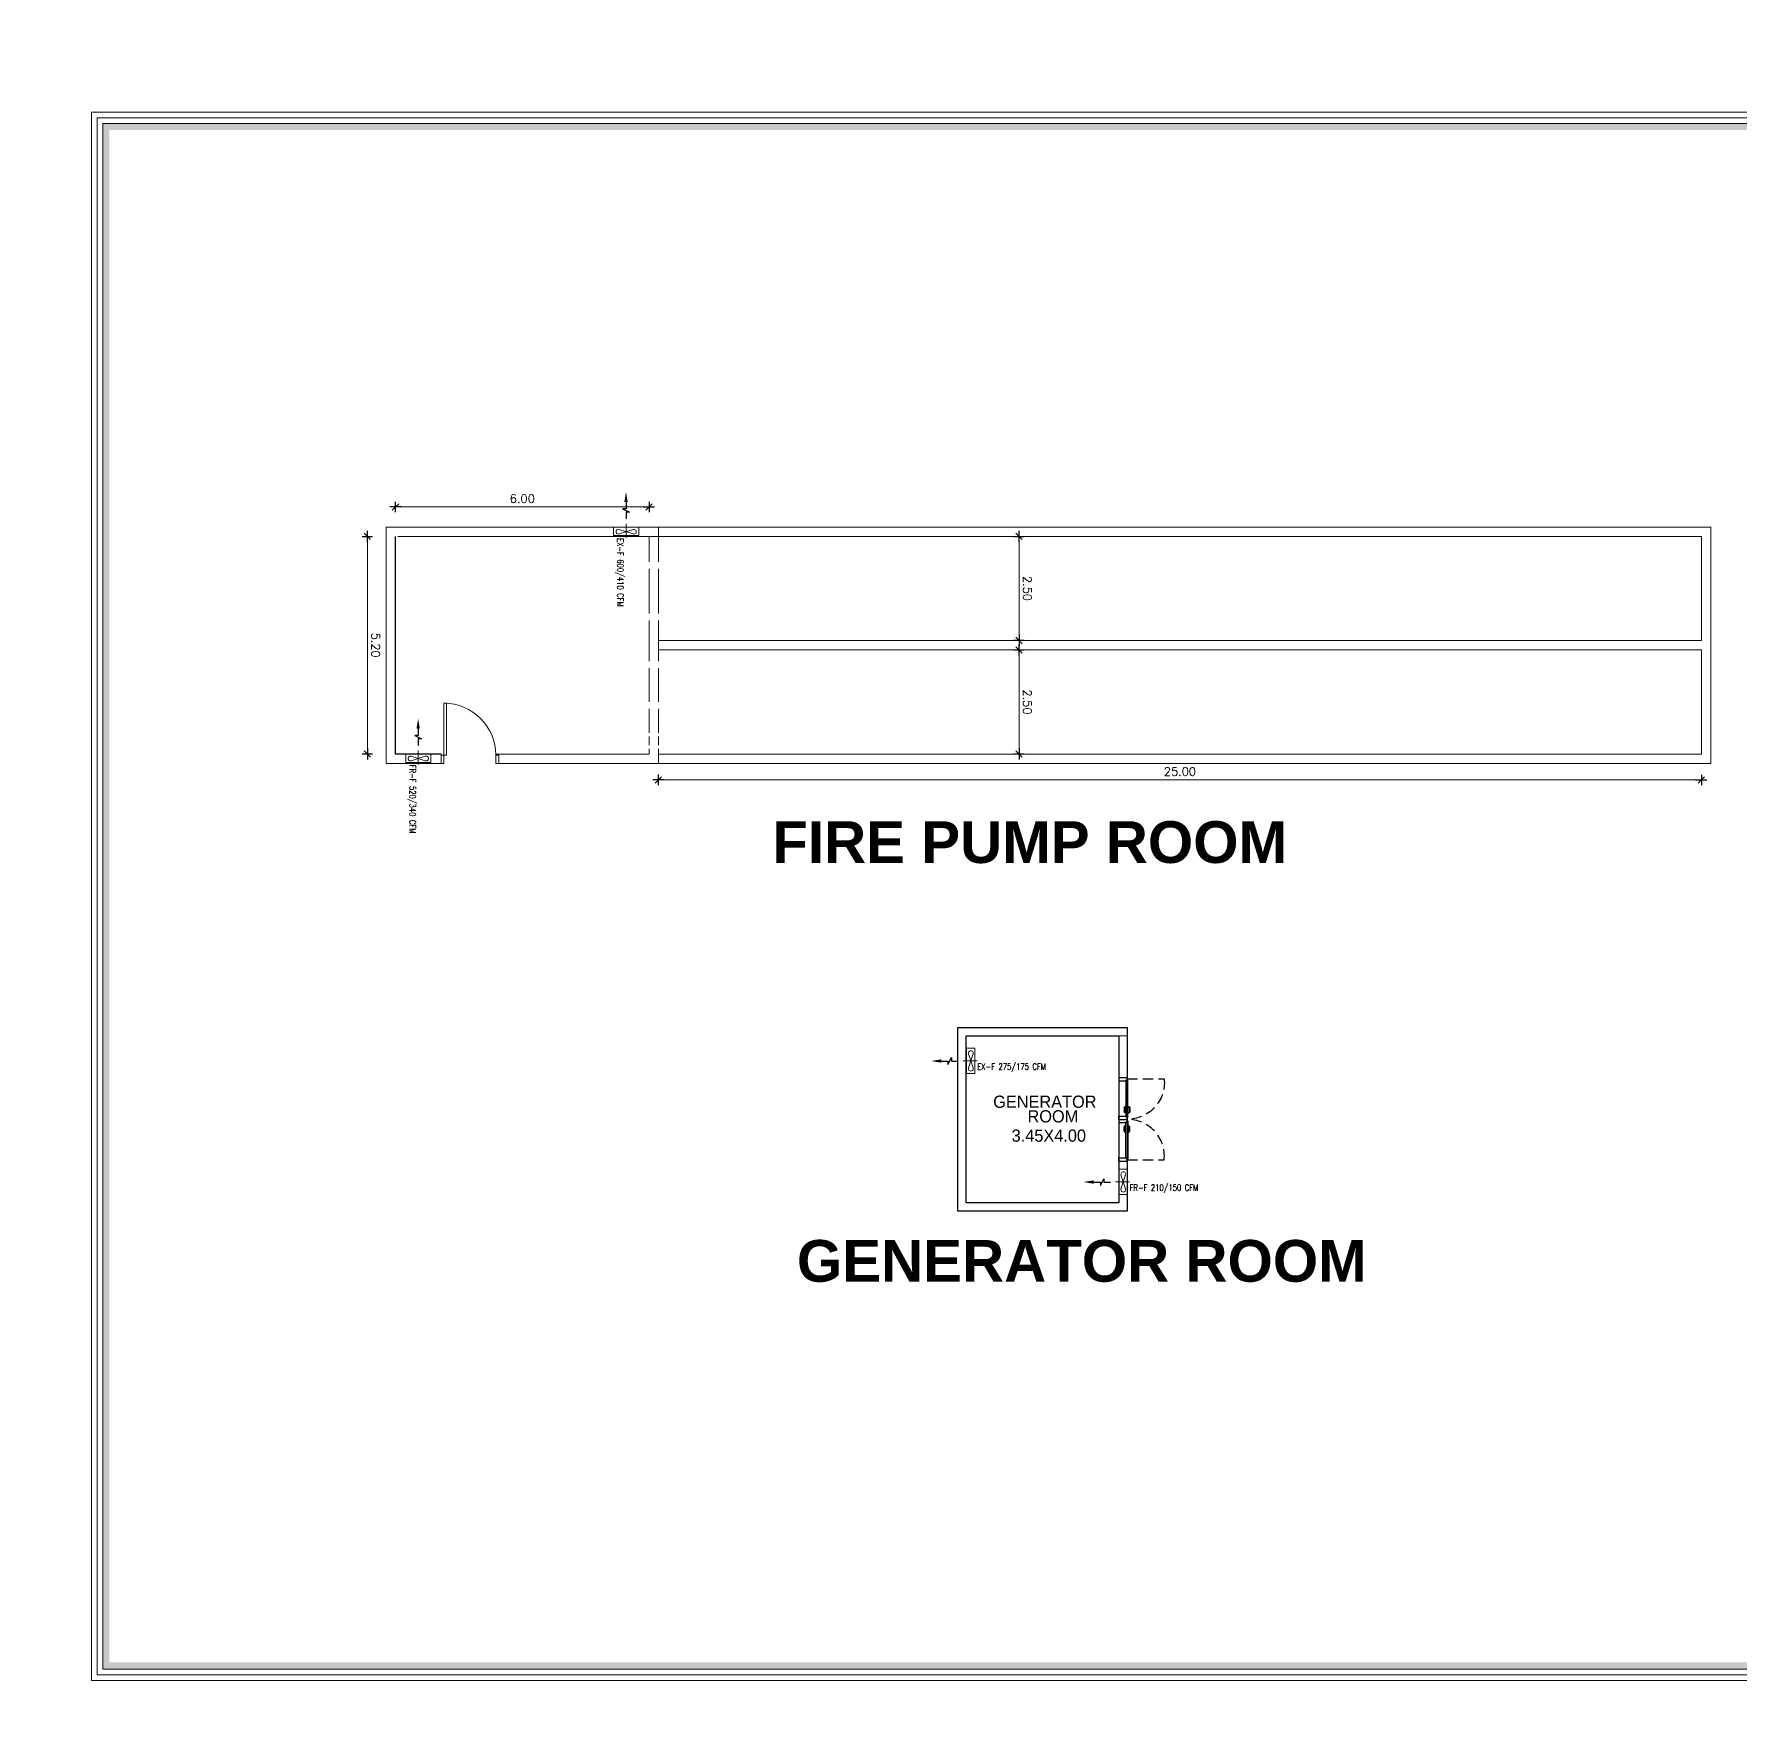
# Model space of a CAD drawing. Header units: inches. Extents: x -68096 to 69834, y -16833 to 17650.
# Drawn here: x 746.9 to 910.5, y -718.7 to -558 of the extents above; entities that cross this region are included whole.
import ezdxf
from ezdxf.enums import TextEntityAlignment as Align

# ---------------------------------------------------------------- set-up
doc = ezdxf.new("R2010")
doc.units = ezdxf.units.IN
doc.header["$MEASUREMENT"] = 0
doc.linetypes.add('HIDDEN', pattern=[0.375, 0.25, -0.125])
for name, color, linetype in [('A-TEXT', 3, 'Continuous'), ('FF-TEXT', 7, 'Continuous'), ('FIRE FIGHITNG SYSTEM', 7, 'Continuous'), ('M-EXTDUCT', 150, 'Continuous'), ('M500G_GEN', 2, 'Continuous'), ('PROSPETTI', 252, 'Continuous'), ('QCD TITLE A', 7, 'Continuous'), ('tem', 2, 'Continuous'), ('wall plan', 40, 'Continuous'), ('WIN', 1, 'Continuous')]:
    doc.layers.add(name, color=color, linetype=linetype)
doc.layers.add('MV', color=1, linetype='Continuous', plot=False)
for name, color, linetype, lineweight in [('X1$0$A-DOOR', 31, 'Continuous', 13), ('X1$0$A-DOOR-FRAM', 31, 'Continuous', 20), ('X1$0$A-WALL', 113, 'Continuous', 13)]:
    doc.layers.add(name, color=color, linetype=linetype, lineweight=lineweight)
doc.styles.add('ARIAL_5', font='arialbd.ttf', dxfattribs={"height": 5})
doc.styles.add('Browallia', font='')
doc.styles.add('ROMANS', font='romans.shx')
doc.styles.get('Browallia').set_extended_font_data('BrowalliaUPC')
doc.dimstyles.new('100', dxfattribs={"dimtxt": 0.2, "dimasz": 0.035, "dimexe": 0, "dimexo": 0, "dimgap": 0.1, "dimtad": 1, "dimzin": 0, "dimdsep": 46, "dimtxsty": 'ROMANS', "dimblk": 'J2', "dimblk1": 'J2', "dimblk2": 'J2', "dimsah": 1, "dimcen": 0, "dimse1": 1, "dimse2": 1, "dimclrd": 1, "dimclre": 1, "dimclrt": 6, "dimadec": 0, "dimazin": 0, "dimtfac": 0.9, "dimtix": 1, "dimtmove": 2, "dimatfit": 3, "dimldrblk": 'J2', "dimfxl": 1, "dimtolj": 1, "dimtzin": 0, "dimarcsym": 0})

# ---------------------------------------------------------------- blocks, each defined once
blk = doc.blocks.new('J2')
for p, q in [((-4, 0), (0, 0)), ((-2.2, -2.2), (2.2, 2.2)), ((0, 3.5), (0, -3.6)), ((0, 0), (3.8, 0))]:
    blk.add_line(p, q)
blk = doc.blocks.new('*D226')
at = {"color": 1, "lineweight": -2, "transparency": 16777216}
blk.add_line((1065.978, -604.653), (1060.833, -604.653), dxfattribs=at)
at = {"layer": 'Defpoints', "color": 0, "transparency": 16777216}
for p in [(1060.798, -603.978), (1066.013, -603.978), (1060.798, -604.653)]:
    blk.add_point(p, dxfattribs=at)
at = {"color": 1, "lineweight": -2, "transparency": 16777216, "xscale": 0.035, "yscale": 0.035, "zscale": 0.035, "rotation": 180}
blk.add_blockref('J2', (1060.798, -604.653), dxfattribs=at)
at = {"color": 1, "lineweight": -2, "transparency": 16777216, "xscale": 0.035, "yscale": 0.035, "zscale": 0.035}
blk.add_blockref('J2', (1066.013, -604.653), dxfattribs=at)
at = {"color": 6, "transparency": 16777216, "insert": (1063.405, -604.453), "char_height": 0.2, "attachment_point": 5, "style": 'ROMANS'}
blk.add_mtext('\\A1;5.20', dxfattribs=at)
blk = doc.blocks.new('*D227')
at = {"color": 1, "lineweight": -2, "transparency": 16777216}
blk.add_line((1060.092, -603.943), (1060.092, -597.937), dxfattribs=at)
at = {"layer": 'Defpoints', "color": 0, "transparency": 16777216}
for p in [(1060.092, -597.902), (1060.798, -597.902), (1060.798, -603.978)]:
    blk.add_point(p, dxfattribs=at)
at = {"color": 1, "lineweight": -2, "transparency": 16777216, "xscale": 0.035, "yscale": 0.035, "zscale": 0.035}
for p, rotation in [((1060.092, -597.902), 90), ((1060.092, -603.978), 270)]:
    blk.add_blockref('J2', p, dxfattribs=dict(at, rotation=rotation))
at = {"color": 6, "transparency": 16777216, "insert": (1059.892, -600.94), "char_height": 0.2, "attachment_point": 5, "rotation": 90, "style": 'ROMANS'}
blk.add_mtext('\\A1;6.00', dxfattribs=at)
blk = doc.blocks.new('*D229')
at = {"color": 1, "lineweight": -2, "transparency": 16777216}
blk.add_line((1060.833, -589.033), (1063.257, -589.033), dxfattribs=at)
at = {"layer": 'Defpoints', "color": 0, "transparency": 16777216}
for p in [(1060.798, -572.676), (1063.292, -572.676), (1063.292, -589.033)]:
    blk.add_point(p, dxfattribs=at)
at = {"color": 1, "lineweight": -2, "transparency": 16777216, "xscale": 0.035, "yscale": 0.035, "zscale": 0.035, "rotation": 180}
blk.add_blockref('J2', (1060.798, -589.033), dxfattribs=at)
at = {"color": 1, "lineweight": -2, "transparency": 16777216, "xscale": 0.035, "yscale": 0.035, "zscale": 0.035}
blk.add_blockref('J2', (1063.292, -589.033), dxfattribs=at)
at = {"color": 6, "transparency": 16777216, "insert": (1062.045, -588.833), "char_height": 0.2, "attachment_point": 5, "style": 'ROMANS'}
blk.add_mtext('\\A1;2.50', dxfattribs=at)
blk = doc.blocks.new('*D233')
at = {"color": 1, "lineweight": -2, "transparency": 16777216}
blk.add_line((1063.554, -589.033), (1065.978, -589.033), dxfattribs=at)
at = {"layer": 'Defpoints', "color": 0, "transparency": 16777216}
for p in [(1063.519, -572.676), (1066.013, -572.676), (1066.013, -589.033)]:
    blk.add_point(p, dxfattribs=at)
at = {"color": 1, "lineweight": -2, "transparency": 16777216, "xscale": 0.035, "yscale": 0.035, "zscale": 0.035, "rotation": 180}
blk.add_blockref('J2', (1063.519, -589.033), dxfattribs=at)
at = {"color": 1, "lineweight": -2, "transparency": 16777216, "xscale": 0.035, "yscale": 0.035, "zscale": 0.035}
blk.add_blockref('J2', (1066.013, -589.033), dxfattribs=at)
at = {"color": 6, "transparency": 16777216, "insert": (1064.766, -588.833), "char_height": 0.2, "attachment_point": 5, "style": 'ROMANS'}
blk.add_mtext('\\A1;2.50', dxfattribs=at)
blk = doc.blocks.new('*D230')
at = {"color": 1, "lineweight": -2, "transparency": 16777216}
blk.add_line((1066.634, -597.641), (1066.634, -572.711), dxfattribs=at)
at = {"layer": 'Defpoints', "color": 0, "transparency": 16777216}
for p in [(1066.013, -572.676), (1066.634, -572.676), (1066.013, -597.676)]:
    blk.add_point(p, dxfattribs=at)
at = {"color": 1, "lineweight": -2, "transparency": 16777216, "xscale": 0.035, "yscale": 0.035, "zscale": 0.035}
for p, rotation in [((1066.634, -572.676), 90), ((1066.634, -597.676), 270)]:
    blk.add_blockref('J2', p, dxfattribs=dict(at, rotation=rotation))
at = {"color": 6, "transparency": 16777216, "insert": (1066.434, -585.176), "char_height": 0.2, "attachment_point": 5, "rotation": 90, "style": 'ROMANS'}
blk.add_mtext('\\A1;25.00', dxfattribs=at)
blk = doc.blocks.new('2D_RAirFlow')
at = {"color": 32}
blk.add_lwpolyline([(0, -4), (0, -6), (1, -6), (-1, -7), (0, -7), (0, -9)], dxfattribs=at)
blk.add_solid([(-0.5, -4), (0, -1), (0.5, -4)], dxfattribs=at)
blk = doc.blocks.new('121')
at = {"layer": 'M500G_GEN', "color": 6, "lineweight": 0}
for p, q in [((-135, 2), (-472, 111)), ((-472, 2), (-135, 111))]:
    blk.add_line(p, q, dxfattribs=at)
for centre, start, end in [((-489, 56), 72.0798, 287.9202), ((-117, 56), 252.0798, 107.9202)]:
    blk.add_arc(centre, 57.3, start, end, dxfattribs=at)
at = {"layer": 'MV', "color": 6, "lineweight": 0}
blk.add_line((-303, -92), (-303, 244), dxfattribs=at)
at = {"layer": 'MV', "color": 5, "linetype": 'ByBlock', "lineweight": 0}
blk.add_lwpolyline([(-606, 162), (0, 162), (0, -38), (-606, -38)], close=True, dxfattribs=at)
at = {"layer": 'M-EXTDUCT', "color": 5, "lineweight": 0, "xscale": -80.82278193060236, "yscale": 80.82278193060236, "zscale": 80.82278193060236}
blk.add_blockref('2D_RAirFlow', (-306, 1091), dxfattribs=at)
blk = doc.blocks.new('do1')
at = {"color": 155, "linetype": 'HIDDEN'}
blk.add_line((0.968, 0.2), (0.968, 1.086), dxfattribs=at)
blk.add_arc((0.883, 0.207), 0.883, 84.5031, 180.4234, dxfattribs=at)
at = {"layer": 'PROSPETTI'}
for p, q in [((0, 0), (0, 0.2)), ((0, 0.2), (0.064, 0.2)), ((0, 0), (0.074, 0)), ((0.032, 0.211), (0.032, 0.2)), ((0.053, 0.216), (0.947, 0.216)), ((0.053, 0.216), (0.053, 0.2)), ((0.064, 0.2), (0.053, 0.2)), ((0.064, 0.168), (0.064, 0.2)), ((0.064, 0.2), (0.064, 0.168)), ((0.064, 0.168), (0.074, 0.168)), ((0.936, 0.168), (0.074, 0.168)), ((0.074, 0), (0.074, 0.168)), ((0.146, 0.216), (0.146, 0.221)), ((0.175, 0.221), (0.146, 0.221)), ((0.146, 0.168), (0.146, 0.163)), ((0.175, 0.163), (0.146, 0.163)), ((0.156, 0.221), (0.156, 0.237)), ((0.156, 0.163), (0.156, 0.147)), ((0.166, 0.221), (0.166, 0.237)), ((0.166, 0.163), (0.166, 0.147)), ((0.175, 0.216), (0.175, 0.221)), ((0.175, 0.168), (0.175, 0.163)), ((0.283, 0.259), (0.177, 0.259)), ((0.283, 0.248), (0.177, 0.248)), ((0.283, 0.136), (0.177, 0.136)), ((0.283, 0.126), (0.177, 0.126)), ((0.926, 0), (0.926, 0.168)), ((0.936, 0.168), (0.926, 0.168)), ((1, 0), (0.926, 0)), ((0.936, 0.2), (0.947, 0.2)), ((0.936, 0.2), (0.936, 0.168)), ((0.936, 0.168), (0.936, 0.2)), ((1, 0.2), (0.936, 0.2)), ((0.947, 0.216), (0.947, 0.2)), ((1, 0), (1, 0.2))]:
    blk.add_line(p, q, dxfattribs=at)
blk.add_circle((0.044, 0.208), 0.00798, dxfattribs=at)
for centre, radius, start, end in [((0.177, 0.237), 0.0213, 90, 180), ((0.177, 0.147), 0.0213, 180, 270), ((0.177, 0.237), 0.0106, 90, 180), ((0.177, 0.147), 0.0106, 180, 270), ((0.283, 0.237), 0.0213, 0, 90), ((0.283, 0.237), 0.0106, 0, 90), ((0.283, 0.147), 0.0106, 270, 0), ((0.283, 0.147), 0.0213, 270, 0), ((0.299, 0.238), 0.00534, 184.9677, 355.0323), ((0.299, 0.146), 0.00534, 4.9677, 175.0323)]:
    blk.add_arc(centre, radius, start, end, dxfattribs=at)
blk = doc.blocks.new('HNHNH')
at = {"color": 251, "lineweight": 0, "true_color": 0x636466}
for p, q in [((819.342, -669.274), (815.891, -669.274)), ((819.342, -669.274), (815.891, -669.274)), ((819.342, -669.471), (815.682, -669.471)), ((819.342, -669.471), (815.682, -669.471)), ((819.342, -670.471), (819.542, -670.471)), ((819.342, -672.471), (819.542, -672.471))]:
    blk.add_line(p, q, dxfattribs=at)
at = {"color": 7, "lineweight": 0}
for p, q in [((819.542, -669.471), (815.682, -669.471)), ((819.342, -670.471), (819.342, -669.471)), ((819.542, -670.672), (819.542, -669.471)), ((819.342, -673.471), (819.342, -672.471)), ((819.542, -673.671), (819.542, -672.471)), ((819.542, -673.671), (815.691, -673.671)), ((819.342, -673.471), (815.891, -673.471))]:
    blk.add_line(p, q, dxfattribs=at)
at = {"color": 7}
for points in [[(815.482, -669.271), (819.542, -669.271), (819.542, -673.671), (815.482, -673.671)], [(815.682, -669.471), (819.342, -669.471), (819.342, -673.471), (815.682, -673.471)]]:
    blk.add_lwpolyline(points, close=True, dxfattribs=at)
at = {"layer": 'tem', "color": 5, "lineweight": 0, "xscale": 0.001, "yscale": 0.001, "zscale": 0.001, "rotation": 90.00000000000173}
for p in [(815.852, -669.767), (819.504, -672.668)]:
    blk.add_blockref('121', p, dxfattribs=at)
at = {"layer": 'wall plan', "color": 251, "lineweight": 0, "true_color": 0x636466, "xscale": -1, "rotation": 270}
blk.add_blockref('do1', (819.342, -671.471), dxfattribs=at)
at = {"layer": 'wall plan', "color": 251, "lineweight": 0, "true_color": 0x636466, "rotation": 270}
blk.add_blockref('do1', (819.342, -671.471), dxfattribs=at)
at = {"layer": 'A-TEXT', "color": 251, "linetype": 'ByBlock', "lineweight": 0, "true_color": 0x636466, "style": 'Browallia'}
for s, p in [('GENERATOR', (817.568, -671.195)), (' ROOM', (817.706, -671.544)), ('3.45X4.00', (817.663, -672.007))]:
    blk.add_text(s, height=0.2923, dxfattribs=at).set_placement(p, align=Align.CENTER)
at = {"layer": 'FF-TEXT', "color": 7, "lineweight": 0, "style": 'ROMANS', "width": 0.8}
for s, p in [('EX-F 275/175 CFM', (815.947, -670.282)), ('FR-F 210/150 CFM', (819.599, -673.182))]:
    blk.add_text(s, height=0.15, dxfattribs=at).set_placement(p)
blk = doc.blocks.new('HHHN')
at = {"color": 7, "linetype": 'Continuous'}
for p, q in [((1066.013, -602.887), (1066.013, -603.978)), ((1066.013, -603.978), (1060.798, -603.978))]:
    blk.add_line(p, q, dxfattribs=at)
at = {"layer": 'FIRE FIGHITNG SYSTEM', "color": 7, "lineweight": 0}
blk.add_line((1066.239, -572.449), (1066.239, -601.573), dxfattribs=at)
for points in [[(1060.572, -572.449), (1066.239, -572.449)], [(1066.239, -602.818), (1066.239, -604.205), (1060.572, -604.205), (1060.572, -572.449)], [(1060.798, -603.921), (1060.798, -572.676)], [(1060.798, -572.676), (1063.292, -572.676)], [(1063.292, -597.676), (1063.292, -572.676)], [(1063.519, -597.676), (1063.519, -572.676)], [(1063.519, -572.676), (1066.013, -572.676)], [(1066.013, -597.676), (1066.013, -572.676)], [(1060.572, -597.676), (1061.064, -597.676)], [(1061.064, -597.676), (1061.405, -597.676)], [(1061.575, -597.676), (1062.642, -597.676)], [(1062.812, -597.676), (1063.785, -597.676)], [(1063.955, -597.676), (1064.761, -597.676)], [(1064.931, -597.676), (1065.505, -597.676)], [(1065.59, -597.676), (1065.802, -597.676)], [(1065.887, -597.676), (1066.239, -597.676)], [(1060.798, -597.902), (1061.405, -597.902)], [(1061.575, -597.902), (1062.642, -597.902)], [(1062.812, -597.902), (1063.785, -597.902)], [(1063.955, -597.902), (1064.761, -597.902)], [(1064.931, -597.902), (1065.505, -597.902)], [(1065.59, -597.902), (1065.802, -597.902)], [(1066.013, -597.902), (1066.013, -601.573)]]:
    blk.add_lwpolyline(points, dxfattribs=at)
at = {"layer": 'FIRE FIGHITNG SYSTEM', "color": 251, "lineweight": 0}
blk.add_lwpolyline([(1065.887, -597.902), (1066.013, -597.902)], dxfattribs=at)
at = {"layer": 'X1$0$A-DOOR', "color": 30, "lineweight": 20, "true_color": 0xf8991e}
for p, q in [((1064.797, -602.758), (1066.041, -602.758)), ((1064.797, -602.818), (1064.797, -602.758)), ((1066.041, -602.818), (1064.797, -602.818)), ((1066.041, -602.758), (1066.041, -602.818))]:
    blk.add_line(p, q, dxfattribs=at)
at = {"layer": 'X1$0$A-DOOR', "color": 30, "lineweight": 9, "true_color": 0xf8991e}
blk.add_arc((1066.041, -602.818), 1.244, 90, 180, dxfattribs=at)
at = {"layer": 'X1$0$A-DOOR-FRAM', "color": 30, "true_color": 0xf8991e}
for p, q in [((1066.041, -601.503), (1066.041, -601.573)), ((1066.239, -601.503), (1066.041, -601.503)), ((1066.041, -601.573), (1066.239, -601.573)), ((1066.041, -602.818), (1066.041, -602.887)), ((1066.239, -602.818), (1066.041, -602.818)), ((1066.041, -602.887), (1066.239, -602.887)), ((1066.239, -602.887), (1066.239, -602.818))]:
    blk.add_line(p, q, dxfattribs=at)
at = {"layer": 'X1$0$A-WALL', "color": 251, "lineweight": 0}
for p, q in [((1066.013, -601.573), (1066.041, -601.573)), ((1066.013, -602.818), (1066.041, -602.818)), ((1066.013, -602.887), (1066.041, -602.887))]:
    blk.add_line(p, q, dxfattribs=at)
at = {"lineweight": 0, "char_height": 0.2, "attachment_point": 3, "rotation": 90, "style": 'ROMANS'}
for s, insert in [('{\\fOptima|b0|i0|c0|p2;Fire Water Tank 1 \\P( Effective Capacity = 255.50 Gallon)\\P               = 511 cu.mt\\P(25.00M X 2.50M X 4.10M)}', (1061.312, 16659.023, -271149.143)), ('{\\fOptima|b0|i0|c0|p2;Fire Water Tank 2 \\P( Effective Capacity = 255.50 Gallon)\\P               = 511 cu.mt\\P(25.00M X 2.50M X 4.10M)}', (1064.032, 16659.023, -271149.143))]:
    blk.add_mtext_dynamic_manual_height_columns(s, width=34482.43313, gutter_width=1, heights=[0], dxfattribs=dict(at, insert=insert))
at = {"color": 1}
for base, p1, p2, picture, middle in [((1063.292, -589.033), (1060.798, -572.676), (1063.292, -572.676), '*D229', (1062.045, -588.833)), ((1066.013, -589.033), (1063.519, -572.676), (1066.013, -572.676), '*D233', (1064.766, -588.833))]:
    dim = blk.add_linear_dim(base=base, p1=p1, p2=p2, text='2.50', dimstyle='100', dxfattribs=at)
    dim.commit()
    dim.dimension.update_dxf_attribs({"geometry": picture, "text_midpoint": middle})
dim = blk.add_aligned_dim(p1=(1066.013, -597.676), p2=(1066.013, -572.676), distance=-0.622, dimstyle='100', dxfattribs=at)
dim.commit()
dim.dimension.update_dxf_attribs({"geometry": '*D230', "text_midpoint": (1066.434, -585.176)})
for base, p1, p2, angle, text, picture, middle in [((1060.092, -597.902), (1060.798, -603.978), (1060.798, -597.902), 90, '6.00', '*D227', (1059.892, -600.94)), ((1060.798, -604.653), (1066.013, -603.978), (1060.798, -603.978), 180, '5.20', '*D226', (1063.405, -604.453))]:
    dim = blk.add_linear_dim(base=base, p1=p1, p2=p2, angle=angle, text=text, dimstyle='100', dxfattribs=at)
    dim.commit()
    dim.dimension.update_dxf_attribs({"geometry": picture, "text_midpoint": middle})
blk = doc.blocks.new('OLOLO')
at = {"color": 1, "lineweight": 0, "rotation": 270}
blk.add_blockref('HHHN', (1407.609, 409.155), dxfattribs=at)
at = {"layer": 'tem', "color": 5, "lineweight": 0, "xscale": 0.001, "yscale": 0.001, "zscale": 0.001}
for p in [(809.462, -651.586), (804.48, -657.02)]:
    blk.add_blockref('121', p, dxfattribs=at)
at = {"layer": 'FF-TEXT', "color": 7, "lineweight": 0, "style": 'ROMANS', "width": 0.8}
for s, p in [('EX-F 600/410 CFM', (808.947, -651.681)), ('FR-F 520/340 CFM', (803.965, -657.115))]:
    blk.add_text(s, height=0.15, rotation=270, dxfattribs=at).set_placement(p)

msp = doc.modelspace()

# ---------------------------------------------------------------- hatches: boundary and pattern name
at = {"layer": 'WIN', "linetype": 'Continuous', "lineweight": 0}
h = msp.add_hatch(color=86, dxfattribs=at)
h.paths.add_polyline_path([(753.52048, -566.53675), (753.52048, -714.73416), (963.30992, -714.73416), (963.30992, -566.53675)])
h.paths.add_polyline_path([(922.89008, -567.16223), (922.89008, -714.07909), (962.68444, -714.07909), (962.68444, -567.16223)], flags=16)
h.paths.add_polyline_path([(922.26459, -714.07909), (754.14633, -714.07909), (754.14633, -567.16223), (922.26459, -567.16223)], flags=16)
h = msp.add_hatch(color=7, dxfattribs=at)
h.paths.add_polyline_path([(753.52048, -566.53675), (753.52048, -714.73416), (963.30992, -714.73416), (963.30992, -566.53675)])
h.paths.add_polyline_path([(922.89008, -567.16223), (922.89008, -714.07909), (962.68444, -714.07909), (962.68444, -567.16223)], flags=16)
h.paths.add_polyline_path([(922.26459, -714.07909), (754.14633, -714.07909), (754.14633, -567.16223), (922.26459, -567.16223)], flags=16)

# ---------------------------------------------------------------- linework, layer by layer
at = {"layer": 'WIN', "color": 7, "linetype": 'Continuous', "lineweight": 0}
for points in [[(752.44464, -715.81), (964.38576, -715.81), (964.38576, -565.46091), (752.44464, -565.46091)], [(752.44464, -715.81), (964.38576, -715.81), (964.38576, -565.46091), (752.44464, -565.46091)], [(752.98256, -715.27208), (963.84784, -715.27208), (963.84784, -565.99883), (752.98256, -565.99883)], [(752.98256, -715.27208), (963.84784, -715.27208), (963.84784, -565.99883), (752.98256, -565.99883)], [(753.52048, -714.73416), (963.30992, -714.73416), (963.30992, -566.53675), (753.52048, -566.53675)], [(753.52048, -714.73416), (963.30992, -714.73416), (963.30992, -566.53675), (753.52048, -566.53675)]]:
    msp.add_lwpolyline(points, close=True, dxfattribs=at)

# ---------------------------------------------------------------- block references
at = {"color": 1, "lineweight": 0}
msp.add_blockref('HHHN', (-291.60316, 990.67301), dxfattribs=at)
at = {"color": 1, "lineweight": 0, "xscale": 4, "yscale": 4, "zscale": 4}
for name, p in [('OLOLO', (-2432.93206, 2000.44803)), ('HNHNH', (-2426.42368, 2023.87237))]:
    msp.add_blockref(name, p, dxfattribs=at)

# ---------------------------------------------------------------- texts
at = {"layer": 'QCD TITLE A', "lineweight": 0, "style": 'ARIAL_5'}
for s, p in [('FIRE PUMP ROOM ', (817.71693, -637.42992)), ('GENERATOR ROOM ', (820.07583, -677.58143))]:
    msp.add_text(s, height=4, dxfattribs=at).set_placement(p)

doc.saveas('drawing.dxf')
